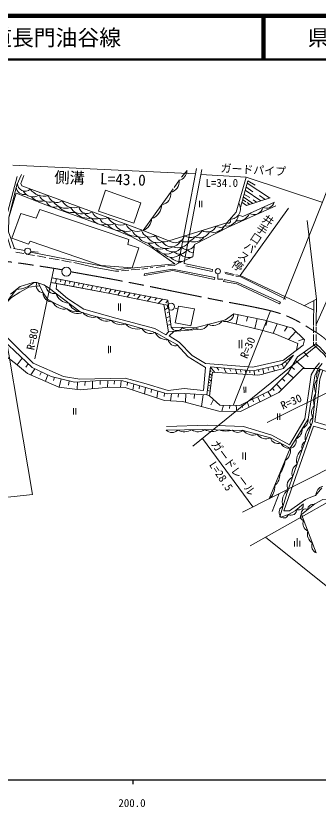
# Model space of a CAD drawing. Units: millimetres, scale not verified. Extents: x 40000 to 680000, y 20000 to 380000.
# Drawn here: x 241209 to 310533, y 198715 to 380000 of the extents above; entities that cross this region are included whole.
import ezdxf
from ezdxf.enums import TextEntityAlignment as Align

# ---------------------------------------------------------------- set-up
doc = ezdxf.new("R2010")
doc.units = ezdxf.units.MM
doc.header["$LTSCALE"] = 1000
doc.linetypes.add('CHAIN', pattern=[18.5, 12, -1.5, 3.5, -1.5])
for name, color, linetype, lineweight in [('M-BMK', 2, 'CHAIN', 13), ('M-TTL', 2, 'Continuous', 140), ('M-TTL-BAND', 7, 'Continuous', 25), ('M-TTL-LINE', 7, 'Continuous', 50), ('M-TTL-TXT', 7, 'Continuous', 13), ('M-WORK', 1, 'Continuous', 13)]:
    doc.layers.add(name, color=color, linetype=linetype, lineweight=lineweight)
doc.styles.add('@ＭＳ ゴシック', font='')
doc.styles.add('ＭＳ ゴシック', font='')
doc.styles.get('@ＭＳ ゴシック').set_extended_font_data('@MS Gothic')
doc.styles.get('ＭＳ ゴシック').set_extended_font_data('MS Gothic')

msp = doc.modelspace()

# ---------------------------------------------------------------- linework, layer by layer
at = {"layer": 'M-BMK'}
for points, knots in [([(159437, 301809), (163920, 304694), (165068, 305428), (168701, 307712), (173036, 310438), (175517, 311882), (179858, 314600), (181100, 315378), (181713, 315961), (183027, 316610), (184296, 317238), (185036, 317528), (186339, 318081), (186936, 318335), (187270, 318483), (187883, 318695), (189241, 319162), (190045, 319283), (191449, 319584), (192390, 319785), (192936, 319790), (193890, 319915), (196033, 320197), (197241, 320302), (199381, 320605), (201498, 320905), (202676, 321133), (204793, 321431), (206860, 321722), (208023, 321854), (210094, 322113), (212220, 322380), (213413, 322509), (215538, 322780), (218340, 323137), (219900, 323410), (222708, 323724), (224618, 323938), (225692, 324028), (227612, 324129), (230379, 324275), (231937, 324277), (234706, 324176), (236650, 324106), (237726, 323880), (239658, 323653), (242671, 323298), (244347, 323005), (247348, 322558), (248362, 322406), (248931, 322323), (249942, 322153), (250680, 322029), (250915, 321988), (251829, 321822)], [0, 0, 0, 0, 1, 1, 1, 2, 2, 2, 3, 3, 3, 4, 4, 4, 5, 5, 5, 6, 6, 6, 7, 7, 7, 8, 8, 8, 9, 9, 9, 10, 10, 10, 11, 11, 11, 12, 12, 12, 13, 13, 13, 14, 14, 14, 15, 15, 15, 16, 16, 16, 17, 17, 17, 18, 18, 18, 18]), ([(253834, 321363), (261135, 320063), (263012, 319738), (268876, 318598), (273494, 317700), (276070, 317140), (280684, 316218), (284504, 315454), (286644, 315028), (290468, 314289), (292289, 313937), (293319, 313786), (295134, 313408), (296886, 313044), (297877, 312875), (299610, 312432), (300730, 312146), (301355, 311966), (302443, 311575), (304053, 310998), (304904, 310536), (306419, 309742), (307306, 309278), (307747, 308920), (308593, 308385), (309697, 307688), (310362, 307364), (311402, 306576), (312171, 305993), (312528, 305574), (313196, 304878), (314131, 303902), (314567, 303274), (315402, 302211), (315976, 301481), (316276, 301054), (316793, 300283), (317664, 298986), (318110, 298228), (318841, 296847), (319333, 295916), (319427, 295312), (319838, 294342), (320943, 291732), (321658, 290311), (322760, 287700), (323513, 285916), (323929, 284915), (324617, 283105), (324873, 282432), (325008, 282051), (325236, 281367), (325571, 280361), (325713, 279783), (326033, 278772), (326660, 276796), (326899, 276165), (327753, 273750)], [0, 0, 0, 0, 1, 1, 1, 2, 2, 2, 3, 3, 3, 4, 4, 4, 5, 5, 5, 6, 6, 6, 7, 7, 7, 8, 8, 8, 9, 9, 9, 10, 10, 10, 11, 11, 11, 12, 12, 12, 13, 13, 13, 14, 14, 14, 15, 15, 15, 16, 16, 16, 17, 17, 17, 18, 18, 18, 19, 19, 19, 19])]:
    msp.add_open_spline(points, degree=3, knots=knots, dxfattribs=at)
at = {"layer": 'M-TTL'}
msp.add_line((680000, 380000), (40000, 380000), dxfattribs=at)
at = {"layer": 'M-TTL-BAND'}
for p, q in [((40000, 205000), (579000, 205000)), ((268000, 205000), (268000, 204000))]:
    msp.add_line(p, q, dxfattribs=at)
at = {"layer": 'M-TTL-LINE'}
for p, q in [((297750, 380000), (297750, 370000)), ((298250, 380000), (298250, 370000)), ((40000, 370000), (680000, 370000))]:
    msp.add_line(p, q, dxfattribs=at)
at = {"layer": 'M-WORK'}
for p, q in [((282435, 343801), (240533, 345751)), ((278521, 323366), (282669, 345022)), ((280500, 344574), (279191, 343003)), ((283844, 344800), (279848, 323959)), ((278739, 342408), (277525, 340694)), ((292696, 336113), (294367, 342222)), ((299367, 338281), (294218, 341679)), ((294367, 342222), (296075, 341230)), ((313102, 341364), (302682, 314978)), ((277263, 340384), (270401, 330814)), ((293515, 339110), (294853, 338373)), ((297378, 337635), (293774, 340055)), ((295551, 339659), (293977, 340797)), ((283319, 337631), (283319, 336171)), ((283858, 337641), (283858, 336149)), ((293195, 337941), (293980, 337405)), ((295517, 337031), (293359, 338537)), ((294281, 337230), (294848, 336814)), ((295599, 337849), (296380, 337311)), ((297043, 338833), (298371, 337958)), ((289879, 331589), (300814, 336477)), ((303694, 335907), (292647, 320530)), ((240702, 326710), (243253, 326219)), ((241236, 325863), (243066, 325546)), ((243585, 325409), (245479, 325102)), ((244634, 326042), (246298, 325827)), ((246209, 324996), (248113, 324668)), ((248886, 324467), (251139, 324097)), ((251746, 323962), (253912, 323582)), ((254532, 323511), (256479, 323067)), ((245579, 301432), (249942, 322153)), ((265427, 321557), (267099, 321758)), ((267669, 321781), (269673, 321931)), ((270101, 321945), (271502, 322180)), ((271975, 322244), (272660, 322343)), ((273414, 322364), (275340, 322668)), ((291243, 320768), (289100, 321244)), ((291098, 320500), (289233, 320934)), ((250513, 319789), (250283, 318725)), ((251582, 319584), (251453, 319055)), ((252650, 319379), (252374, 318353)), ((253694, 319179), (253542, 318669)), ((254737, 318978), (254413, 317980)), ((255768, 318780), (255594, 318285)), ((256799, 318583), (256425, 317595)), ((257836, 318384), (257637, 317895)), ((258872, 318185), (258447, 317209)), ((259917, 317984), (259692, 317502)), ((260962, 317784), (260484, 316821)), ((262018, 317581), (261767, 317106)), ((263074, 317378), (262541, 316428)), ((264144, 317173), (263866, 316705)), ((265214, 316967), (264610, 316008)), ((266327, 316754), (266013, 316282)), ((267441, 316540), (266755, 315569)), ((268609, 316316), (268252, 315840)), ((269777, 316092), (268998, 315109)), ((271008, 315855), (270604, 315376)), ((272239, 315619), (271354, 314626)), ((264762, 314069), (264762, 312493)), ((265238, 314080), (265238, 312376)), ((273546, 315368), (273088, 314886)), ((274853, 315118), (273841, 314117)), ((276060, 313661), (275353, 313852)), ((276097, 314706), (275568, 314230)), ((309540, 314747), (309478, 309077)), ((310129, 315059), (310081, 308982)), ((276269, 313294), (275356, 312681)), ((276403, 312202), (275915, 311948)), ((277517, 313074), (278167, 312868)), ((291025, 290748), (299610, 312432)), ((276536, 311111), (275683, 310780)), ((276647, 310203), (276207, 310077)), ((292196, 311564), (291738, 309392)), ((294371, 311120), (294128, 310037)), ((296547, 310676), (295998, 308387)), ((298841, 310156), (298526, 309021)), ((276758, 309295), (275965, 309145)), ((301096, 309478), (300225, 307249)), ((303388, 308788), (302839, 307725)), ((309485, 308840), (309478, 307372)), ((310056, 308762), (310056, 307386)), ((276234, 307578), (283676, 308183)), ((305416, 307652), (303732, 305848)), ((309450, 306979), (309457, 305519)), ((310036, 307014), (310057, 305547)), ((281763, 281392), (310338, 304582)), ((292428, 305731), (292404, 303898)), ((293023, 305803), (292999, 303851)), ((307184, 305930), (306015, 305536)), ((309473, 305314), (309481, 304487)), ((310075, 305261), (310069, 304807)), ((262433, 304373), (262449, 302754)), ((262925, 304357), (262925, 302865)), ((307277, 302918), (308224, 301913)), ((242657, 301563), (241531, 300026)), ((303828, 301433), (304035, 301114)), ((304223, 301740), (304332, 301583)), ((305318, 301050), (307391, 299225)), ((244046, 300260), (243501, 299479)), ((245557, 299138), (244676, 297726)), ((285844, 299511), (286831, 298301)), ((287320, 299465), (287749, 298812)), ((288875, 299318), (289500, 298132)), ((290210, 299193), (290472, 298576)), ((297817, 299162), (298041, 297983)), ((298988, 299421), (299140, 298841)), ((300159, 299681), (300503, 298657)), ((301214, 299915), (301417, 299415)), ((302245, 300202), (302679, 299298)), ((303036, 300818), (303282, 300380)), ((304445, 299557), (305113, 299008)), ((247066, 298438), (246689, 297696)), ((248575, 297738), (247988, 296279)), ((285563, 297366), (285838, 297165)), ((285651, 298043), (286212, 297559)), ((285748, 298777), (286006, 298512)), ((291545, 299068), (291904, 297980)), ((292685, 298960), (292826, 298405)), ((293825, 298853), (294005, 297847)), ((294843, 298758), (294900, 298250)), ((295856, 298727), (295931, 297725)), ((296836, 298944), (296902, 298446)), ((303500, 298119), (304849, 297036)), ((250050, 297211), (249813, 296461)), ((251575, 296828), (251120, 294929)), ((253469, 296353), (253326, 295387)), ((255382, 296091), (255251, 294390)), ((257084, 296202), (257046, 295350)), ((258786, 296314), (258765, 294550)), ((260545, 296429), (260565, 295547)), ((262309, 296410), (262260, 294871)), ((263848, 296384), (263783, 295617)), ((265387, 296358), (265182, 294880)), ((266834, 296035), (266724, 295297)), ((268267, 295618), (268069, 294258)), ((285389, 296044), (285678, 295896)), ((285474, 296689), (286055, 296332)), ((298854, 286873), (318841, 296847)), ((301010, 295657), (302168, 294344)), ((302255, 296888), (302888, 296283)), ((269586, 295234), (269489, 294554)), ((270906, 294851), (270700, 293381)), ((272331, 294436), (272230, 293701)), ((273755, 294022), (273542, 292434)), ((285139, 294138), (285756, 293982)), ((285222, 294769), (285523, 294668)), ((285305, 295399), (285904, 295147)), ((293514, 295027), (293530, 293646)), ((293927, 295043), (293911, 293726)), ((298985, 293923), (299733, 292805)), ((300054, 294712), (300464, 294179)), ((275294, 293574), (275190, 292780)), ((276869, 293407), (276699, 291771)), ((278514, 293447), (278467, 292626)), ((280158, 293460), (280101, 291452)), ((282163, 293330), (282079, 292329)), ((284168, 293201), (283785, 290476)), ((286559, 292120), (285952, 290885)), ((295449, 292158), (295697, 291549)), ((296626, 292746), (297204, 291561)), ((297806, 293334), (298134, 292763)), ((254421, 290096), (254421, 288679)), ((254943, 290111), (254943, 288679)), ((288803, 290802), (288410, 289405)), ((290254, 290767), (290193, 290044)), ((291704, 290732), (291854, 289355)), ((293032, 290953), (293201, 290281)), ((294271, 291571), (294683, 290321)), ((301174, 288886), (301174, 287426)), ((301713, 288907), (301713, 287458)), ((295583, 267531), (283977, 283189)), ((293160, 266308), (322903, 281328)), ((293242, 279958), (293258, 278402)), ((293893, 279942), (293893, 278260)), ((304144, 280957), (299313, 269371)), ((299983, 266428), (301621, 270580)), ((298428, 260554), (336781, 229837)), ((305140, 259621), (305140, 258450)), ((305725, 260320), (305725, 258465)), ((306325, 259734), (306325, 258465))]:
    msp.add_line(p, q, dxfattribs=at)
for points in [[(240065, 326757), (238948, 330385), (239107, 334067), (241509, 343203)], [(239645, 333827), (241467, 341301), (242530, 343682)], [(243043, 343440), (242329, 341614), (242551, 341027), (270401, 330814), (276324, 328489), (289561, 332584), (291703, 334988), (294037, 343059)], [(283616, 343613), (294037, 343059), (311404, 337285)], [(277657, 323192), (272506, 326820), (267673, 329439), (264546, 330748), (257341, 333367), (247501, 336938), (241263, 339382), (239645, 333827), (239524, 330506), (240889, 326674)], [(261755, 340099), (260168, 335258), (268278, 332496), (269865, 337178), (261745, 340070)], [(310084, 309312), (323875, 340158), (344944, 340039)], [(300509, 337318), (293248, 334009), (292228, 334310)], [(299545, 338339), (294117, 336577), (293029, 337333)], [(307391, 313609), (310129, 315059), (307970, 333148)], [(289879, 331589), (282190, 327635), (281761, 324814), (278521, 323366)], [(244595, 325856), (261489, 322546), (264501, 321890), (277672, 323194)], [(256479, 323067), (259399, 322357), (264084, 321504), (264846, 321472)], [(276046, 322745), (277499, 322823), (278521, 323366)], [(279848, 323959), (279813, 323236), (286336, 321887), (286241, 321426), (280194, 322712)], [(216002, 267213), (245070, 270355), (236357, 321482)], [(287527, 320895), (287534, 319698), (288669, 319698)], [(249486, 319986), (276075, 314883), (276837, 308646), (282289, 308550), (286455, 309622), (289288, 310336), (291216, 311764)], [(249531, 319978), (276075, 314883), (276837, 308646)], [(288985, 319562), (292032, 318911), (301872, 314419), (301682, 314038), (291889, 318625), (288826, 319165), (289012, 319556)], [(309383, 312673), (292647, 320530), (291648, 320649)], [(303099, 315102), (292766, 320172), (291648, 320324)], [(239960, 316215), (242198, 317977), (245198, 318929), (246046, 318904), (247659, 318343), (248643, 317740), (255997, 312207), (258335, 311450), (267191, 309196), (272683, 307641), (273762, 307117), (275936, 305895), (278111, 304689), (280761, 301880), (284681, 299467), (284209, 294131), (279797, 294591), (276115, 294163), (270592, 295845), (266243, 296956), (255895, 296797), (252165, 297400), (245198, 300416), (236913, 308431)], [(246745, 318108), (244230, 317818), (242103, 316692), (240246, 315454), (238556, 313692)], [(246439, 318768), (247475, 316533), (248507, 315120), (250364, 313993), (254141, 312375), (255997, 312207)], [(249258, 318908), (253793, 318101), (262839, 316371), (275155, 313847), (276234, 307578), (275584, 306896), (273076, 308372), (264109, 310737), (256824, 312768), (253031, 315212), (250428, 317466), (250644, 318661)], [(276234, 307578), (275155, 313847), (262839, 316371), (253574, 318140), (249333, 318894)], [(236310, 310388), (235225, 307722), (235202, 306484), (236773, 303603), (241153, 300342), (243867, 298080), (251057, 294937), (255985, 294295), (262722, 294914), (266245, 294866), (275316, 291843), (279434, 291628), (287790, 289414), (292695, 289343), (301503, 293676), (307026, 299223), (310526, 299246), (312406, 298508), (314343, 287669), (315470, 285955)], [(291216, 311764), (298302, 310318), (304634, 308413), (307372, 305747), (307062, 304557), (302555, 301089), (295524, 299486), (284700, 300391), (281653, 302200), (278637, 305247), (276384, 306691), (277404, 307673)], [(291216, 311764), (298302, 310318), (304634, 308413), (307372, 305747), (307062, 304557)], [(304890, 302258), (302139, 300121), (295653, 298682), (285856, 299602), (285009, 293147), (279851, 293480), (275947, 293385), (265742, 296353), (260674, 296437), (254695, 296046), (249315, 297395), (244935, 299426), (235464, 308309)], [(235464, 308309), (244935, 299426), (249315, 297395), (254695, 296046), (260674, 296437), (265742, 296353), (275947, 293385), (279851, 293480), (285009, 293147), (285628, 292981), (287961, 290822), (292548, 290711), (299531, 294195), (303745, 298361), (305792, 301861), (310006, 304860)], [(289382, 309947), (297864, 307947), (300602, 307137), (305863, 304971), (305562, 303402)], [(305562, 303402), (305863, 304971), (300602, 307137), (297864, 307947), (289382, 309947)], [(310526, 299246), (307026, 299223), (301503, 293676), (292695, 289343), (287790, 289414), (279434, 291628), (275316, 291843), (266245, 294866), (262722, 294914), (255985, 294295), (251057, 294937), (243867, 298080), (241153, 300342), (236773, 303603), (235202, 306484)], [(286310, 298334), (285628, 292981), (287961, 290822), (292548, 290711), (299531, 294195), (303745, 298361), (305792, 301861), (310006, 304860), (310935, 304081), (312863, 301914), (315648, 297796)], [(315283, 297525), (313653, 300080), (311892, 302413), (309603, 304573)], [(285009, 293147), (285856, 299602), (295653, 298682), (302139, 300121), (304890, 302258)], [(304890, 302258), (302605, 299200), (298581, 298160), (297621, 297845), (296711, 297676), (286310, 298334), (285628, 292981)], [(298563, 298156), (302605, 299200), (304890, 302258)], [(311476, 300335), (310526, 299246), (309762, 297502), (309119, 293455), (308262, 287622), (304144, 280957), (299573, 283313), (293327, 285043), (284075, 285218), (275695, 285059)], [(275750, 285924), (285178, 286192), (293427, 285924), (299908, 283942), (303961, 281746), (307508, 287650), (308905, 297740), (309763, 299241), (310857, 300526)], [(286295, 298335), (296711, 297676), (297621, 297845)], [(311000, 299060), (310326, 296720), (309802, 291958), (309255, 287006), (306898, 280650), (303327, 270556), (301795, 265489), (302002, 265172), (303716, 265743), (305255, 266568), (307128, 268187)], [(317505, 285155), (313873, 285745), (309731, 287006), (310350, 291601), (310921, 296767), (311621, 298817)], [(313251, 284905), (309495, 285984), (302671, 266629), (303956, 266581), (306876, 268629), (307638, 269168), (308876, 269708), (309939, 270136), (311352, 271882)], [(319746, 269467), (324841, 275395), (294940, 258594)], [(310060, 256966), (306679, 265774), (309727, 268179), (311607, 269226), (317511, 268941), (318273, 265941), (328439, 259727), (330819, 260132)]]:
    msp.add_lwpolyline(points, dxfattribs=at)
for points in [[(242361, 334738), (245900, 333675), (246678, 335596), (267143, 328735), (266858, 327624), (269413, 326878), (267921, 322307), (260811, 322799), (244464, 328354), (244083, 327672), (240274, 329084)], [(270689, 320930), (277165, 321978), (286862, 320073), (286783, 319597), (277181, 321629), (270673, 320550)], [(278521, 313464), (282139, 312869), (281354, 309012), (277711, 309679)]]:
    msp.add_lwpolyline(points, close=True, dxfattribs=at)
for centre, radius in [((243939, 326091), 698), ((252786, 321394), 1049), ((287534, 321497), 602), ((276792, 313376), 786)]:
    msp.add_circle(centre, radius, dxfattribs=at)
for centre, radius, start, end in [((277998, 344629), 2444, 285.28484, 356.97046), ((243314, 341537), 1705, 177.07514, 314.06783), ((276200, 341991), 2459, 281.42529, 6.5565), ((243114, 340848), 1794, 184.20466, 283.76242), ((245185, 341069), 2561, 207.68334, 301.56722), ((247780, 342823), 4131, 217.42401, 282.29811), ((274435, 339058), 2312, 275.63788, 13.07806), ((247000, 340465), 2946, 220.73966, 283.78478), ((248976, 339954), 2673, 203.51783, 288.55394), ((250000, 338015), 1868, 199.74996, 299.15479), ((250641, 339297), 2046, 194.42895, 305.29317), ((252634, 339271), 3363, 213.39396, 289.7164), ((254546, 339103), 3097, 208.46582, 291.2563), ((298706, 337667), 1746, 242.05884, 346.94225), ((254188, 339300), 4388, 221.66213, 278.85024), ((256127, 337273), 2632, 206.34657, 288.23351), ((257521, 336572), 1887, 190.84788, 308.87424), ((271257, 336760), 3405, 288.75613, 359.95981), ((290348, 335759), 2374, 268.26051, 34.18511), ((295775, 336629), 2172, 242.43726, 346.56382), ((257913, 337664), 4073, 221.49859, 278.95435), ((259632, 336861), 3398, 217.89493, 284.11279), ((261254, 335321), 3186, 211.83853, 283.4582), ((261083, 336046), 2557, 201.63013, 298.09199), ((262705, 334582), 2464, 204.3792, 297.3623), ((265379, 335666), 3617, 211.24677, 288.47535), ((289460, 334612), 2785, 261.2106, 353.77761), ((292164, 335886), 2861, 262.02733, 335.5755), ((265090, 334424), 3641, 218.3794, 277.8649), ((266702, 333814), 3198, 206.37517, 291.34191), ((268929, 333196), 2588, 201.79066, 295.31576), ((269368, 333615), 2985, 290.23634, 358.4796), ((285110, 332711), 2230, 237.32781, 337.05136), ((286561, 333195), 2811, 250.64804, 331.62561), ((288087, 333102), 1562, 233.75123, 340.62794), ((289887, 333013), 539, 232.77529, 43.81694), ((269495, 335387), 6012, 229.47086, 268.35838), ((270192, 331702), 2482, 200.41934, 295.90097), ((272062, 331420), 2103, 195.55606, 304.72962), ((281331, 332072), 2857, 240.04044, 334.33873), ((283369, 331623), 2505, 243.94915, 334.44801), ((272024, 331085), 3196, 212.31251, 289.80164), ((273674, 330726), 2707, 207.64633, 294.58324), ((275275, 330320), 2110, 197.32329, 299.81686), ((276837, 329418), 2341, 209.554, 333.61171), ((277711, 330348), 2319, 233.28332, 341.09585), ((278397, 329953), 3073, 247.66134, 329.8733), ((279954, 331047), 2857, 249.09074, 324.13529), ((282136, 330980), 2788, 247.17087, 323.83322), ((274425, 330289), 3729, 219.32051, 285.62957), ((275676, 329756), 3068, 213.15079, 300.42083), ((275801, 328310), 2874, 214.135, 304.64388), ((277216, 328412), 2476, 223.80953, 325.25516), ((278778, 327336), 1933, 225.97957, 331.34808), ((280547, 328120), 1713, 220.81462, 343.53809), ((282080, 327896), 2188, 222.81737, 265.22546), ((277079, 327213), 2569, 221.51558, 315.34434), ((278972, 326810), 3114, 223.41444, 276.03575), ((280780, 327258), 2634, 224.65338, 291.87444), ((483285, 124786), 309182, 141.48294, 142.30444), ((241140, 323864), 6540, 272.05217, 310.92675), ((247593, 318220), 1692, 156.15978, 266.01178), ((250023, 318374), 2001, 187.57242, 281.15196), ((249570, 316522), 2094, 179.69858, 272.0987), ((253474, 317426), 3228, 198.32288, 267.75288), ((252299, 315801), 2986, 207.34485, 282.56076), ((256462, 315583), 3408, 203.92382, 262.15194), ((255429, 315187), 3384, 222.85434, 290.2192), ((258905, 313920), 2994, 219.59874, 287.88178), ((262093, 313115), 3054, 222.00842, 289.4364), ((265327, 312228), 2982, 221.94092, 289.5039), ((286495, 311395), 2358, 240.82218, 327.66843), ((289313, 311852), 1905, 244.33322, 357.3757), ((269086, 312017), 3793, 223.25413, 285.8167), ((272146, 309544), 2344, 210.1463, 295.02326), ((278150, 309415), 1522, 210.3802, 327.6184), ((280894, 310453), 2359, 231.77264, 306.22597), ((283481, 310250), 2076, 234.93471, 333.90684), ((275959, 309030), 3248, 209.69601, 273.07364), ((277805, 306103), 1702, 190.73243, 287.25144), ((312115, 297472), 1940, 125.06249, 202.81841), ((312464, 294940), 2782, 140.21711, 207.22829), ((313136, 291802), 3657, 149.3405, 198.07679), ((311193, 289119), 2179, 134.71661, 212.66348), ((305862, 287595), 2400, 295.9341, 0.64562), ((309798, 286880), 1150, 112.48763, 220.88894), ((277002, 286440), 1901, 226.57493, 315.59511), ((279926, 287962), 3254, 241.22866, 300.94137), ((283034, 287132), 2430, 233.80463, 307.70442), ((286221, 288308), 3534, 241.23898, 296.59917), ((289428, 290033), 5148, 251.59958, 286.23857), ((292121, 286312), 1750, 224.27777, 313.56038), ((295555, 286774), 2821, 217.85252, 291.18188), ((304259, 285416), 2653, 296.12292, 0.4568), ((311213, 283252), 3672, 128.46337, 190.84843), ((298552, 285456), 2373, 213.5528, 295.4816), ((301385, 283907), 1907, 198.13287, 287.31361), ((303922, 282528), 1587, 278.02302, 18.5567), ((303819, 283017), 2086, 206.49854, 278.94793), ((308305, 281215), 1516, 117.42054, 201.89125), ((301476, 280402), 2724, 302.98277, 11.74847), ((308577, 278151), 3011, 123.89678, 197.13835), ((296829, 278911), 6182, 322.11455, 352.6167), ((306908, 275181), 2408, 120.11511, 200.92002), ((298600, 274804), 3124, 309.03015, 5.70109), ((305619, 272320), 2220, 115.62644, 205.40869), ((297210, 272013), 3376, 308.51905, 6.2122), ((311989, 270241), 1973, 102.02215, 180.30249), ((305645, 268697), 3355, 127.26863, 197.91304), ((303069, 266292), 1506, 114.15087, 212.21204), ((304326, 266938), 1342, 242.96068, 359.42276), ((306115, 267810), 992, 243.15627, 18.52444), ((307646, 266028), 999, 61.86661, 194.68468), ((309399, 266797), 1287, 81.55335, 174.99795), ((301905, 265335), 190, 125.48839, 300.55934), ((302644, 266101), 1130, 235.35229, 341.5176), ((307245, 265223), 790, 135.74928, 266.2427), ((308982, 263697), 1935, 157.56636, 244.42563), ((310501, 261301), 2442, 164.55835, 237.43363), ((310783, 258550), 1741, 156.53584, 245.45614)]:
    msp.add_arc(centre, radius, start, end, dxfattribs=at)

# ---------------------------------------------------------------- texts
at = {"layer": 'M-TTL-BAND', "style": 'ＭＳ ゴシック'}
msp.add_text('200.0', height=1833, dxfattribs=at).set_placement((267844, 198195), align=Align.BOTTOM_CENTER)
at = {"layer": 'M-TTL-TXT', "style": 'ＭＳ ゴシック'}
msp.add_text('路 線 名      主要地方道長門油谷線', height=3666, dxfattribs=at).set_placement((180380, 375000), align=Align.MIDDLE_LEFT)
msp.add_text('県\u3000名', height=3666, dxfattribs=at).set_placement((315625, 375000), align=Align.MIDDLE_CENTER)
at = {"layer": 'M-WORK'}
for s, height, rotation, style, p in [('側溝\u3000L=43.0', 2566, 358.075, 'ＭＳ ゴシック', (249970, 341000)), ('ガードパイプ', 1833, 356.751, 'ＭＳ ゴシック', (288096, 343674)), ('井手口バス停', 1833, 235.864, '@ＭＳ ゴシック', (298531, 335034)), ('R=80', 1833, 78.109, 'ＭＳ ゴシック', (245950, 303192)), ('R=30', 1833, 66.757, 'ＭＳ ゴシック', (294745, 301106)), ('R=30', 1833, 23.56, 'ＭＳ ゴシック', (302644, 289266)), ('ガードレール', 1833, 306.548, 'ＭＳ ゴシック', (285450, 281564)), ('L=28.5', 1833, 303.844, 'ＭＳ ゴシック', (284980, 276839))]:
    msp.add_text(s, height=height, rotation=rotation, dxfattribs=dict(at, style=style)).set_placement(p, align=Align.BOTTOM_LEFT)
at = {"layer": 'M-WORK', "style": 'ＭＳ ゴシック'}
msp.add_text('L=34.0', height=1833, dxfattribs=at).set_placement((284689, 340268), align=Align.BOTTOM_LEFT)

doc.saveas('drawing.dxf')
